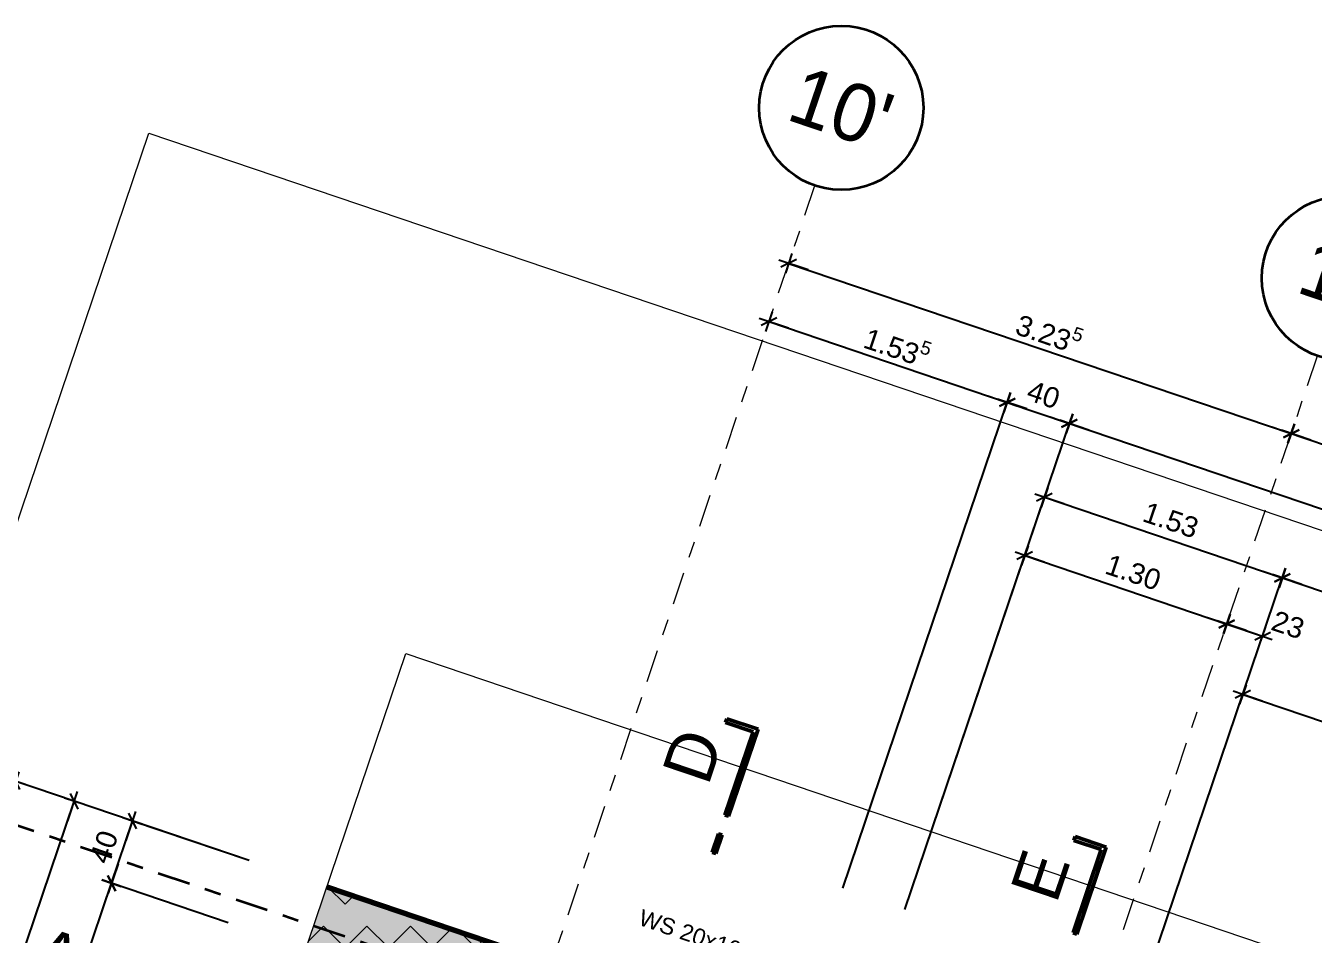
# Model space of a CAD drawing. Header units: metres. Extents: x 2661608 to 2661648.6, y 1209464.3 to 1209501.1.
# Drawn here: x 2661615.77 to 2661623.62, y 1209495.53 to 1209501.07 of the extents above; entities that cross this region are included whole.
import ezdxf

# ---------------------------------------------------------------- set-up
doc = ezdxf.new("R2010")
doc.units = ezdxf.units.M
doc.header["$PDMODE"] = 65
for name, pattern in [('AUSGEZOGEN', [0]), ('GETRENNT2_S6', [0.3, 0.2, -0.1]), ('PHANTOM2_S8', [0.3, 0.2, -0.05, 0, -0.05])]:
    doc.linetypes.add(name, pattern=pattern)
for name, color, linetype, lineweight in [('TB_639', 7, 'AUSGEZOGEN', 25), ('TB_641', 7, 'AUSGEZOGEN', 25), ('TB_642', 7, 'AUSGEZOGEN', 25), ('TB_643', 7, 'AUSGEZOGEN', 25), ('TB_646', 7, 'AUSGEZOGEN', 25), ('TB_649', 7, 'AUSGEZOGEN', 25), ('TB_651', 7, 'AUSGEZOGEN', 25)]:
    doc.layers.add(name, color=color, linetype=linetype, lineweight=lineweight)
doc.styles.add('ARIAL', font='arial.ttf')
doc.styles.add('MtXpl_Arial', font='arial.ttf')

# ---------------------------------------------------------------- blocks, each defined once
blk = doc.blocks.new('ALL_ML_STRICH')
at = {"color": 0, "linetype": 'ByBlock', "lineweight": -2}
for p, q in [((-1, 0), (0.5, 0)), ((-0.3, -0.3), (0.3, 0.3)), ((0, -0.5), (0, 0.5))]:
    blk.add_line(p, q, dxfattribs=at)

msp = doc.modelspace()

# ---------------------------------------------------------------- hatches: boundary and pattern name
at = {"layer": 'TB_639', "linetype": 'AUSGEZOGEN', "lineweight": 35, "transparency": 33554687}
msp.add_hatch(color=254, dxfattribs=at).paths.add_polyline_path([(2661620.8083, 1209494.7416), (2661617.6069, 1209495.8255), (2661617.4786, 1209495.4467), (2661620.6801, 1209494.3627)])
at = {"layer": 'TB_646', "linetype": 'AUSGEZOGEN', "lineweight": 18, "transparency": 33554687}
h = msp.add_hatch(dxfattribs=at)
h.set_pattern_fill('MUSTER', scale=0.1875, angle=45, style=0, pattern_type=2)
h.set_pattern_definition([(45, (-1e-16, 0.53033), (0, 0.265165042945), [0.1875, -0.1875]), (135, (-1e-16, 0.53033), (-0.265165042945, 0), [0.1875, -0.1875])])
h.paths.add_polyline_path([(2661617.6069, 1209495.8255), (2661617.4786, 1209495.4467), (2661620.3012, 1209494.491), (2661619.4129, 1209491.8673), (2661619.7917, 1209491.739), (2661620.6801, 1209494.3627), (2661622.1293, 1209493.8721), (2661622.2575, 1209494.2509)], flags=0)

# ---------------------------------------------------------------- linework, layer by layer
at = {"layer": 'DEFPOINTS', "color": 7, "linetype": 'AUSGEZOGEN', "lineweight": 25, "transparency": 16777216}
for p in [(2661620.4202, 1209499.6239), (2661620.4326, 1209499.6605), (2661620.3, 1209499.2687), (2661621.7523, 1209498.777), (2661622.1312, 1209498.6487), (2661623.4718, 1209498.5546), (2661623.4718, 1209498.5546), (2661623.4828, 1209498.587), (2661621.9789, 1209498.1988), (2661619.934, 1209498.1879), (2661621.8586, 1209497.8436), (2661623.4281, 1209497.7082), (2661623.0899, 1209497.4267), (2661623.1875, 1209496.9978), (2661622.7611, 1209496.4556), (2661622.7611, 1209496.4556), (2661616.2946, 1209495.8475), (2661617.6069, 1209495.8255), (2661617.6069, 1209495.8255), (2661617.6069, 1209495.8255), (2661617.1115, 1209495.7293), (2661617.1115, 1209495.7293)]:
    msp.add_point(p, dxfattribs=at)
at = {"layer": 'TB_639', "color": 191, "linetype": 'AUSGEZOGEN', "lineweight": 13, "transparency": 33554687}
for p, q in [((2661611.1321, 1209476.7019), (2661618.0879, 1209497.2463)), ((2661618.0879, 1209497.2463), (2661645.381, 1209488.0056))]:
    msp.add_line(p, q, dxfattribs=at)
at = {"layer": 'TB_641', "color": 7, "linetype": 'AUSGEZOGEN', "lineweight": 50, "transparency": 33554687}
msp.add_line((2661634.2583, 1209490.1878), (2661617.6069, 1209495.8255), dxfattribs=at)
at = {"layer": 'TB_642', "color": 7, "linetype": 'AUSGEZOGEN', "lineweight": 70, "transparency": 33554687}
msp.add_line((2661617.6069, 1209495.8255), (2661644.9, 1209486.5848), dxfattribs=at)
at = {"layer": 'TB_643', "color": 191, "linetype": 'AUSGEZOGEN', "lineweight": 13, "transparency": 33554687}
for p, q in [((2661607.9624, 1209475.1357), (2661616.5217, 1209500.416)), ((2661616.5217, 1209500.416), (2661648.5507, 1209489.5718))]:
    msp.add_line(p, q, dxfattribs=at)
at = {"layer": 'TB_643', "color": 7, "linetype": 'PHANTOM2_S8', "lineweight": 18, "transparency": 33554687}
for p, q in [((2661611.7006, 1209473.87), (2661620.5806, 1209500.0975)), ((2661614.7632, 1209472.8331), (2661623.6431, 1209499.0606))]:
    msp.add_line(p, q, dxfattribs=at)
at = {"layer": 'TB_643', "color": 7, "linetype": 'PHANTOM2_S8', "lineweight": 35, "transparency": 33554687}
msp.add_line((2661615.1587, 1209496.3905), (2661647.1877, 1209485.5463), dxfattribs=at)
at = {"layer": 'TB_643', "color": 7, "linetype": 'AUSGEZOGEN', "lineweight": 35, "transparency": 33554687}
for centre in [(2661620.7409, 1209500.5711), (2661623.8035, 1209499.5342)]:
    msp.add_circle(centre, 0.5, dxfattribs=at)
at = {"layer": 'TB_646', "color": 7, "linetype": 'GETRENNT2_S6', "lineweight": 25, "transparency": 33554687}
msp.add_line((2661622.2575, 1209494.2509), (2661617.6069, 1209495.8255), dxfattribs=at)
at = {"layer": 'TB_649', "color": 7, "linetype": 'AUSGEZOGEN', "lineweight": -2, "transparency": 16777216}
for p, q in [((2661620.4202, 1209499.6239), (2661620.4202, 1209499.6239)), ((2661620.4202, 1209499.6239), (2661623.4828, 1209498.587)), ((2661620.3, 1209499.2687), (2661620.3, 1209499.2687)), ((2661620.3, 1209499.2687), (2661621.7523, 1209498.777)), ((2661620.7502, 1209495.8171), (2661621.7523, 1209498.777)), ((2661620.7502, 1209495.8171), (2661621.7523, 1209498.777)), ((2661621.7523, 1209498.777), (2661622.1312, 1209498.6487)), ((2661621.129, 1209495.6888), (2661622.1312, 1209498.6487)), ((2661621.129, 1209495.6888), (2661622.1312, 1209498.6487)), ((2661622.1312, 1209498.6487), (2661629.3298, 1209496.2115)), ((2661623.4828, 1209498.587), (2661623.4828, 1209498.587)), ((2661623.4828, 1209498.587), (2661623.4828, 1209498.587)), ((2661623.4828, 1209498.587), (2661626.5454, 1209497.5501)), ((2661621.129, 1209495.6888), (2661621.9789, 1209498.1988)), ((2661621.9789, 1209498.1988), (2661623.4281, 1209497.7082)), ((2661621.8586, 1209497.8436), (2661621.8586, 1209497.8436)), ((2661621.8586, 1209497.8436), (2661623.0899, 1209497.4267)), ((2661622.5782, 1209495.1981), (2661623.4281, 1209497.7082)), ((2661622.5782, 1209495.1981), (2661623.4281, 1209497.7082)), ((2661623.4281, 1209497.7082), (2661625.7297, 1209496.9289)), ((2661623.0899, 1209497.4267), (2661623.0899, 1209497.4267)), ((2661623.0899, 1209497.4267), (2661623.0899, 1209497.4267)), ((2661623.0899, 1209497.4267), (2661623.3078, 1209497.353)), ((2661623.3078, 1209497.353), (2661623.3078, 1209497.353)), ((2661623.1875, 1209496.9978), (2661623.1875, 1209496.9978)), ((2661623.1875, 1209496.9978), (2661628.9369, 1209495.0512)), ((2661617.1333, 1209495.9859), (2661615.7125, 1209496.4669)), ((2661610.2343, 1209479.1174), (2661616.0677, 1209496.3467)), ((2661616.0677, 1209496.3467), (2661616.0677, 1209496.3467)), ((2661616.2946, 1209495.8475), (2661616.4229, 1209496.2264)), ((2661617.1333, 1209495.9859), (2661616.4229, 1209496.2264)), ((2661615.0118, 1209492.0588), (2661616.2946, 1209495.8475)), ((2661617.005, 1209495.607), (2661616.2946, 1209495.8475)), ((2661617.005, 1209495.607), (2661616.2946, 1209495.8475))]:
    msp.add_line(p, q, dxfattribs=at)
at = {"layer": 'TB_649', "color": 7, "linetype": 'AUSGEZOGEN', "lineweight": 50, "transparency": 33554687}
for p, q in [((2661620.0441, 1209496.85), (2661620.0364, 1209496.8272)), ((2661620.0364, 1209496.8272), (2661620.2031, 1209496.7708)), ((2661620.0441, 1209496.85), (2661620.2335, 1209496.7858)), ((2661620.2335, 1209496.7858), (2661620.054, 1209496.2554)), ((2661620.2031, 1209496.7708), (2661620.0312, 1209496.2631)), ((2661620.0312, 1209496.2631), (2661620.054, 1209496.2554)), ((2661619.9927, 1209496.1494), (2661619.9543, 1209496.0358)), ((2661620.0155, 1209496.1417), (2661619.977, 1209496.0281)), ((2661620.0155, 1209496.1417), (2661619.9927, 1209496.1494)), ((2661622.1659, 1209496.1316), (2661622.1582, 1209496.1088)), ((2661622.1582, 1209496.1088), (2661622.3249, 1209496.0524)), ((2661622.1659, 1209496.1316), (2661622.3553, 1209496.0674)), ((2661619.9543, 1209496.0358), (2661619.977, 1209496.0281)), ((2661622.3249, 1209496.0524), (2661622.153, 1209495.5447)), ((2661622.3553, 1209496.0674), (2661622.1758, 1209495.537)), ((2661622.153, 1209495.5447), (2661622.1758, 1209495.537))]:
    msp.add_line(p, q, dxfattribs=at)

# ---------------------------------------------------------------- block references
at = {"layer": 'TB_649', "color": 7, "linetype": 'AUSGEZOGEN', "lineweight": 25, "transparency": 16777216, "xscale": 0.125, "yscale": 0.125, "zscale": 0.125}
for p, rotation in [((2661620.4202, 1209499.6239), 161.2952432351559), ((2661620.3, 1209499.2687), 161.2952432270984), ((2661621.7523, 1209498.777), 341.2952432270984), ((2661621.7523, 1209498.777), 161.2952432270984), ((2661622.1312, 1209498.6487), 341.2952432270984), ((2661622.1312, 1209498.6487), 161.2952432270984), ((2661623.4828, 1209498.587), 341.295243235156), ((2661623.4828, 1209498.587), 161.2952432351559), ((2661621.9789, 1209498.1988), 161.2952432307331), ((2661621.8586, 1209497.8436), 161.2952432274265), ((2661623.4281, 1209497.7082), 341.2952432307331), ((2661623.4281, 1209497.7082), 161.2952432307331), ((2661623.0899, 1209497.4267), 341.2952432274266), ((2661623.0899, 1209497.4267), 161.2952432274265), ((2661623.3078, 1209497.353), 341.2952432274266), ((2661623.1875, 1209496.9978), 161.2952432339266), ((2661615.7125, 1209496.4669), 71.29524323660247), ((2661616.0677, 1209496.3467), 71.29524324225345), ((2661616.4229, 1209496.2264), 71.29524323813092), ((2661616.2946, 1209495.8475), 71.29524323813092), ((2661616.2946, 1209495.8475), 251.2952432381309)]:
    msp.add_blockref('ALL_ML_STRICH', p, dxfattribs=dict(at, rotation=rotation))

# ---------------------------------------------------------------- texts
at = {"layer": 'TB_643', "color": 7, "style": 'MtXpl_Arial'}
for s, width, p in [("10'", 0.96, (2661620.3951, 1209500.5034)), ('10', 0.95, (2661623.5027, 1209499.4513))]:
    msp.add_text(s, height=0.35, rotation=-18.70476, dxfattribs=dict(at, width=width)).set_placement(p)
at = {"layer": 'TB_649', "color": 7, "style": 'MtXpl_Arial', "width": 0.99}
for s, p in [('D', (2661619.9288, 1209496.4342)), ('E', (2661622.0506, 1209495.7158))]:
    msp.add_text(s, height=0.3, rotation=71.29524, dxfattribs=at).set_placement(p)
at = {"layer": 'TB_649', "color": 7, "style": 'MtXpl_Arial'}
msp.add_text('A', height=0.3, rotation=-18.70476, dxfattribs=at).set_placement((2661615.7849, 1209495.3062))
at = {"layer": 'TB_649', "color": 7, "linetype": 'AUSGEZOGEN', "lineweight": 25, "transparency": 16777216, "char_height": 0.125, "attachment_point": 5, "style": 'ARIAL'}
for s, insert, width, rotation in [('\\A1;{\\A1;{3.23\\H0.082500;\\S5^ ;}}', (2661622.0089, 1209499.2072), 0.625, 341.29524), ('\\A1;{\\A1;{1.53\\H0.082500;\\S5^ ;}}', (2661621.0836, 1209499.1245), 0.625, 341.29524), ('\\A1;{\\A1;{40\\H0.082500;\\S^ ;}}', (2661621.9734, 1209498.8232), 0.5, 341.29524), ('\\A1;{\\A1;{1.53\\H0.082500;\\S^ ;}}', (2661622.7488, 1209498.0593), 0.5, 341.29524), ('\\A1;{\\A1;{1.30\\H0.082500;\\S^ ;}}', (2661622.5198, 1209497.7409), 0.5, 341.29524), ('\\A1;{\\A1;{23\\H0.082500;\\S^ ;}}', (2661623.463, 1209497.4215), 0.5, 341.29524), ('\\A1;{\\A1;{40\\H0.082500;\\S^ ;}}', (2661616.2484, 1209496.0686), 0.5, 71.29524)]:
    msp.add_mtext(s, dxfattribs=dict(at, insert=insert, width=width, rotation=rotation))
at = {"layer": 'TB_651', "color": 7, "style": 'MtXpl_Arial'}
for s, p in [('WS', (2661619.4982, 1209495.5966)), ('20x10x150', (2661619.7481, 1209495.512))]:
    msp.add_text(s, height=0.1, rotation=-18.70476, dxfattribs=at).set_placement(p)

doc.saveas('drawing.dxf')
